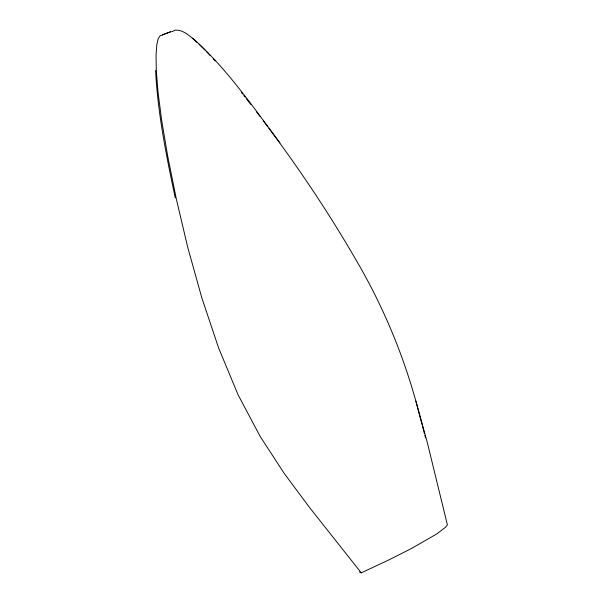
<?xml version="1.0" encoding="UTF-8"?>
<svg xmlns="http://www.w3.org/2000/svg" width="603" height="603" viewBox="0 0 603 603"><rect width="100%" height="100%" fill="white"/><g stroke="black" fill="none" stroke-linecap="round" stroke-linejoin="round"><path stroke-width="0.9" d="M172.164 31.665L175.043 30.15C183.9 29.592 190.706 36.934 196.932 42.285M359.448 572.021L361.25 572.85L388.287 560.187L411.63 548.413L436.813 533.911L445.617 527.165L447.396 524.836L427.203 442.135L415.957 401.153M162.818 34.657L170.777 31.71M171.237 31.642L162.411 34.899M162.463 35.08L160.225 35.698L158.287 38.486L156.825 44.599L156.034 55.099L156.305 70.777L158.054 92.365L161.702 120.555L167.687 156.079L176.34 199.058L187.721 247.26L201.824 297.844L218.625 347.991L238.11 394.875L260.149 436.391L284.171 473.378L309.482 507.409L361.25 572.85M192.545 38.064C226.743 68.365 252.71 106.543 279.973 142.873M198.99 44.17L204.96 50.019M206.241 51.383L210.063 55.453M213.251 58.853L215.158 60.888M241.517 92.628L242.677 94.106M243.846 95.583L245.014 97.06M246.182 98.538L250.856 104.44M256.561 111.864L259.916 116.341M263.262 120.819L267.732 126.788M268.848 128.281C302.465 173.129 333.369 220.005 361.076 268.727A420.645 295.364 70.5 0 1 415.377 399.314L421.994 424.444M422.469 426.238L424.361 433.421M424.829 435.215L425.537 437.914M175.262 197.905C166.353 155.876 157.76 113.53 155.604 70.513"/></g></svg>
